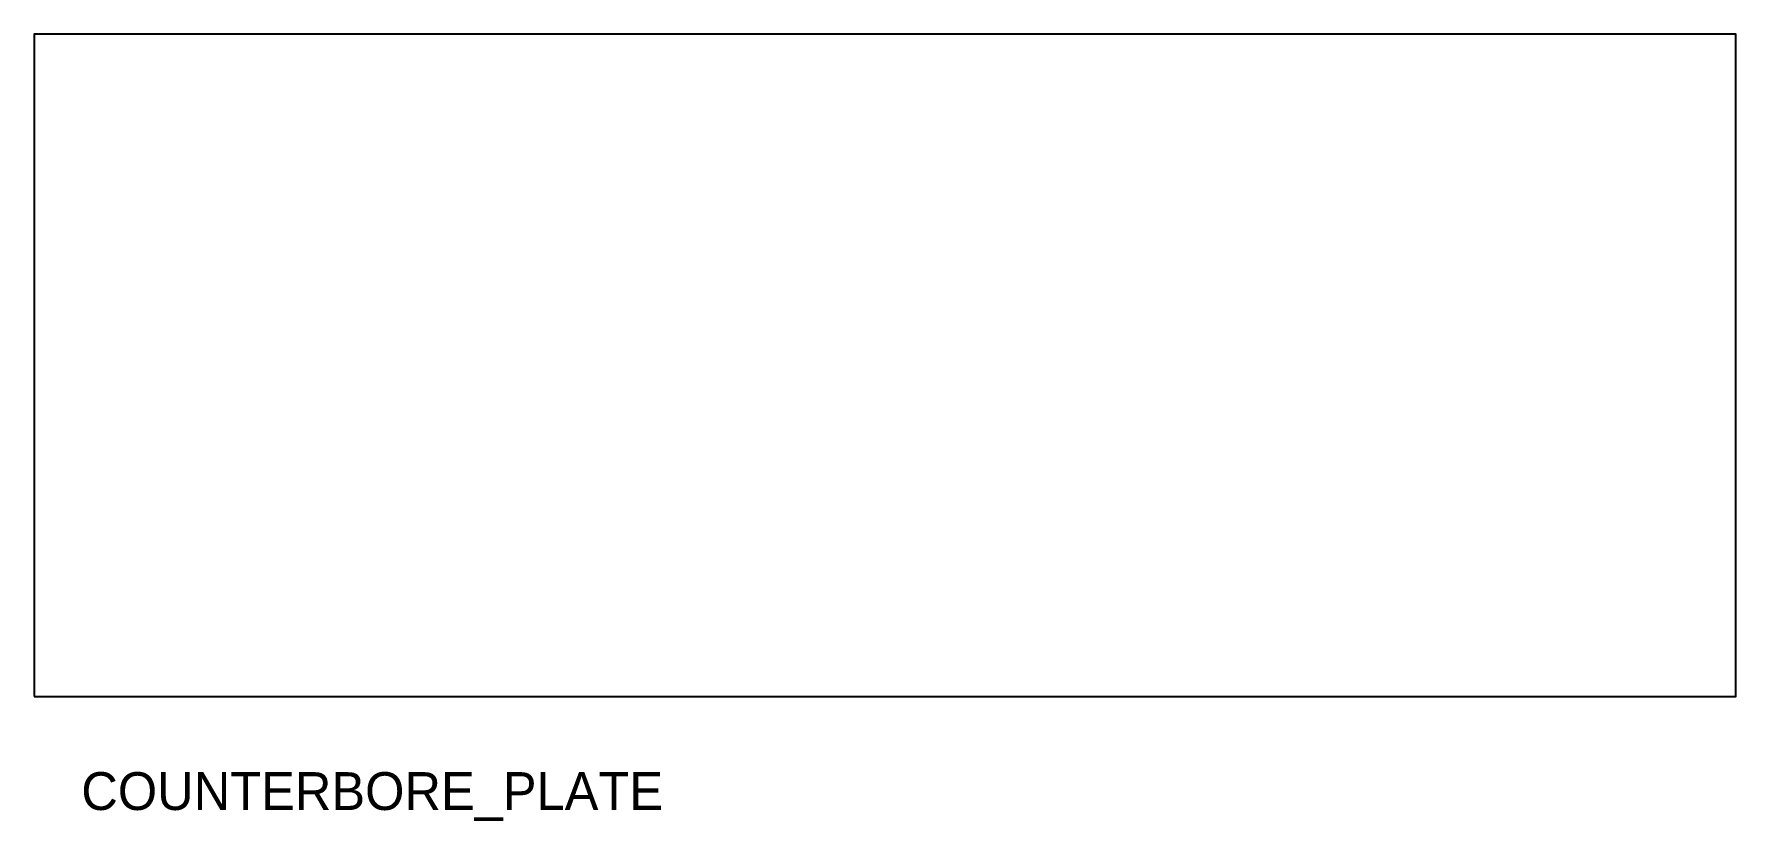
# Model space of a CAD drawing. Header units: metres. Extents: x 0 to 180, y -13 to 70.
import ezdxf

# ---------------------------------------------------------------- set-up
doc = ezdxf.new("R2010")
doc.units = ezdxf.units.M
doc.layers.add('ANNOTATION', color=7, linetype='Continuous')
doc.layers.add('OUTLINE', color=7, linetype='Continuous')

msp = doc.modelspace()

# ---------------------------------------------------------------- linework, layer by layer
at = {"layer": 'OUTLINE'}
msp.add_lwpolyline([(0, 0), (180, 0), (180, 70), (0, 70)], close=True, dxfattribs=at)

# ---------------------------------------------------------------- texts
at = {"layer": 'ANNOTATION'}
msp.add_text('COUNTERBORE_PLATE', height=4, dxfattribs=at).set_placement((5, -12))

doc.saveas('drawing.dxf')
